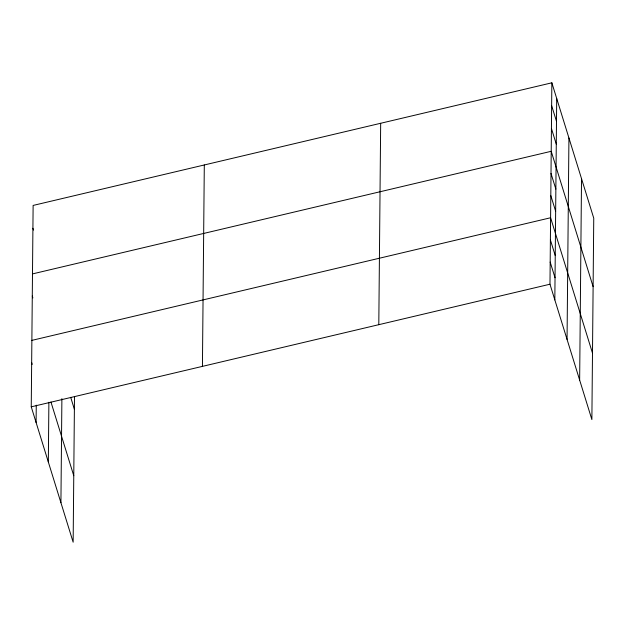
<?xml version="1.0" encoding="UTF-8"?>
<svg xmlns="http://www.w3.org/2000/svg" width="625" height="625" viewBox="0 0 625 625"><rect width="100%" height="100%" fill="white"/><g stroke="black" fill="none" stroke-linecap="round" stroke-linejoin="round"><path stroke-width="0.94" d="M74.5 396.891L73.148 542.188L31.25 406.836L33.125 205.43L551.852 82.812L593.75 218.164L591.875 419.57L549.977 284.219L551.852 82.812M36.102 422.508L36.266 405.172M48.328 462L48.883 402.281M60.922 502.688L61.891 398.664M202.43 366.375L204.305 164.969M378.797 324.688L380.672 123.281M554.828 299.891L556.703 98.484M567.055 339.391L568.93 137.984M579.648 380.078L581.523 178.672M32.492 273.906L551.211 151.297L593.109 286.641M31.867 340.375L550.594 217.758L592.492 353.102M31.25 406.836L549.977 284.219M551.641 105.641L556.492 121.312M551.43 128.469L556.281 144.141M551.008 173.445L555.859 189.117M550.805 195.602L555.656 211.273M550.391 239.914L555.242 255.586M550.18 262.07L555.031 277.742M32.914 228.258L33.484 230.102M70.688 397.312L74.383 409.258M32.281 296.062L32.852 297.906M50.953 402.008L73.766 475.719M31.664 362.531L32.234 364.375"/></g></svg>
